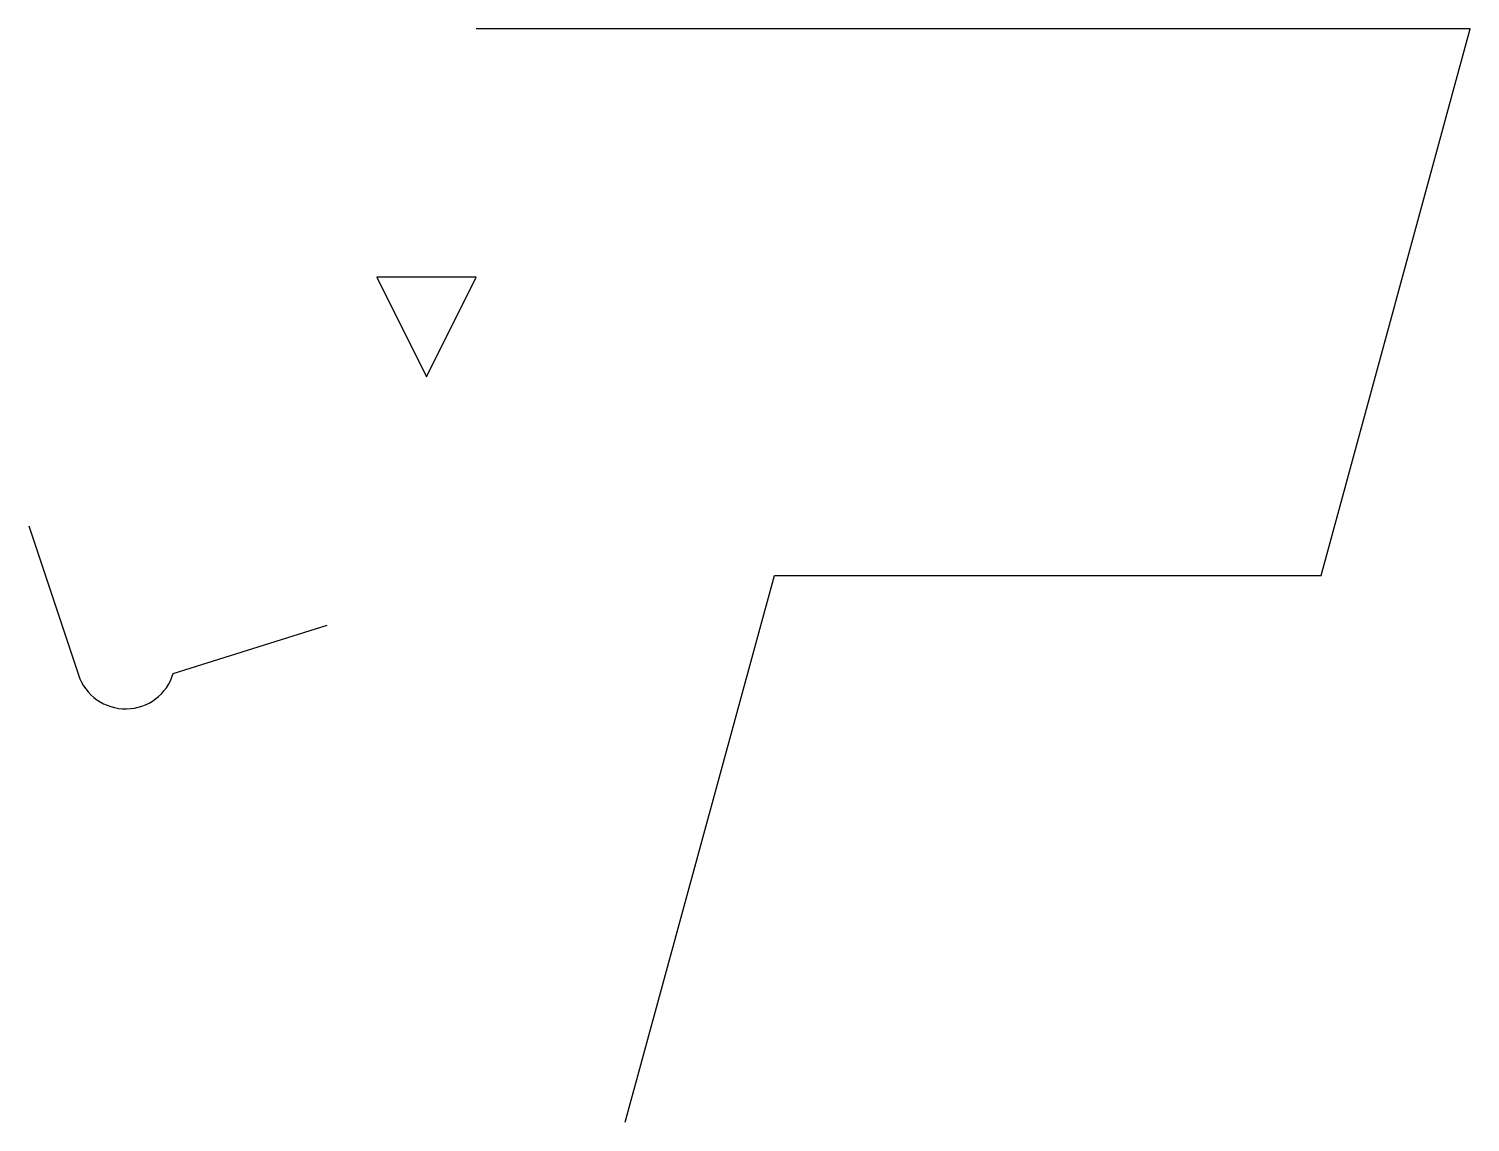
# Model space of a CAD drawing. Header units: millimetres. Extents: x 7 to 36, y 21 to 43.
import ezdxf

# ---------------------------------------------------------------- set-up
doc = ezdxf.new("R2010")
doc.units = ezdxf.units.MM
doc.layers.get('0').update_dxf_attribs({"lineweight": 25, "true_color": 0xffffff})

msp = doc.modelspace()

# ---------------------------------------------------------------- linework, layer by layer
msp.add_lwpolyline([(19, 21), (22, 32), (33, 32), (36, 43), (16, 43)])
msp.add_lwpolyline([(14, 38), (15, 36), (16, 38)], close=True)
msp.add_lwpolyline([(7, 33), (8, 30, 0.732051), (9.906, 30.028), (13, 31)], format="xyb")

doc.saveas('drawing.dxf')
